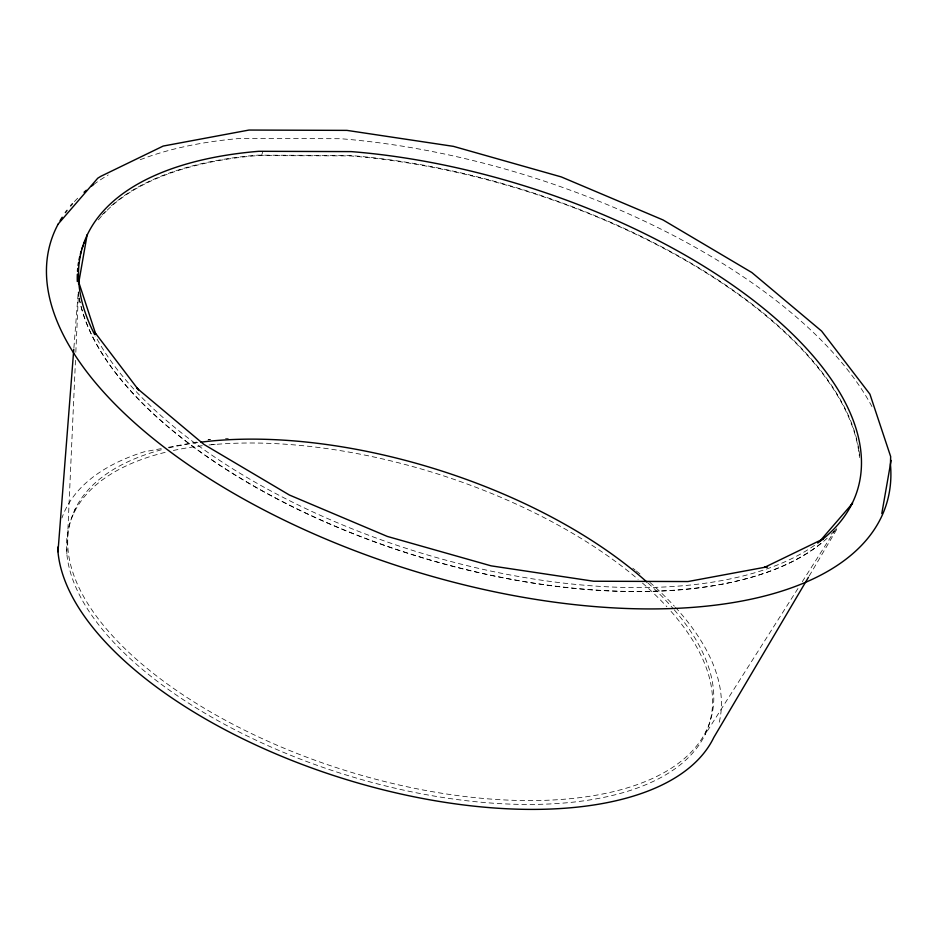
<?xml version="1.0" encoding="UTF-8"?>
<svg xmlns="http://www.w3.org/2000/svg" width="938" height="938" viewBox="0 0 938 938"><rect width="100%" height="100%" fill="white"/><g stroke="black" fill="none" stroke-linecap="round" stroke-linejoin="round"><path stroke-width="0.7" stroke-dasharray="4.69 3.52" d="M66.821 553.666L75.509 359.571M75.826 352.278L78.511 292.445M73.903 347.787L78.217 292.422M73.938 512.934L75.157 509.064M261.679 155.18L262.898 151.311M706.337 730.655L705.118 734.524L798.355 587.88M809.177 576.038L836.766 529.349M802.271 581.724L834.398 531.201M161.207 448.645L144.218 451.799A344.258 161.617 17.5 0 0 61.943 517.964M168.277 447.332L196.605 442.079M207.931 439.969L210.44 439.512L207.568 439.5M211.296 444.413L215.212 444.424M814.559 545.33A406.072 190.637 17.5 0 1 431.011 555.976A406.072 190.637 17.5 0 1 95.418 336.015M671.033 611.388A335.089 157.314 17.5 0 1 570.855 802.389A335.089 157.314 17.5 0 1 138.144 665.734A335.089 157.314 17.5 0 1 166.448 452.046M173.366 450.475A335.089 157.314 17.5 0 1 202.819 445.656M208.986 444.987A335.089 157.314 17.5 0 1 638.11 579.309M642.483 583.084A335.089 157.314 17.5 0 1 666.906 606.792M225.507 438.538A344.258 161.617 17.5 0 1 228.309 438.409M632.787 568.194A344.258 161.617 17.5 0 1 635.143 570.058M636.316 570.996A344.258 161.617 17.5 0 1 640.935 574.748M649.835 582.334A344.258 161.617 17.5 0 1 674.375 606.194M675.43 607.343A344.258 161.617 17.5 0 1 718.438 725.309M836.532 528.704A406.072 190.637 17.5 0 1 831.525 534.062M827.199 538.189A406.072 190.637 17.5 0 1 407.268 552.951A406.072 190.637 17.5 0 1 79.155 298.178M78.909 296.83A406.072 190.637 17.5 0 1 78.112 291.495M101.949 215.119A406.072 190.637 17.5 0 1 104.95 211.906M111.434 205.715A406.072 190.637 17.5 0 1 257.504 155.169L350.015 155.474A406.072 190.637 17.5 0 1 858.821 449.419M859.032 450.756A406.072 190.637 17.5 0 1 859.7 456.056M674.258 609.829A335.089 157.314 17.5 0 1 571.348 798.59A335.089 157.314 17.5 0 1 140.864 663.166A335.089 157.314 17.5 0 1 163.622 449.196M169.039 447.86A335.089 157.314 17.5 0 1 197.953 442.56M647.959 583.002A335.089 157.314 17.5 0 1 673.261 608.68M834.245 531.037A405.791 190.508 17.5 0 1 831.185 534.226M821.09 543.301A405.791 190.508 17.5 0 1 405.462 552.529A405.791 190.508 17.5 0 1 80.48 303.924M80.164 302.552A405.791 190.508 17.5 0 1 78.288 291.824M98.373 219.891A405.791 190.508 17.5 0 1 106.146 211.238M107.202 210.182A405.791 190.508 17.5 0 1 257.563 155.591L350.015 155.896A405.791 190.508 17.5 0 1 859.478 457.58M74.43 201.564A437.94 205.598 17.5 0 1 78.534 197.343M93.624 184.563A437.94 205.598 17.5 0 1 108.245 174.949M140.184 159.73A437.94 205.598 17.5 0 1 240.843 138.378L340.611 138.718A437.94 205.598 17.5 0 1 873.255 409.05"/><path stroke-width="1.41" d="M57.98 551.743L73.785 349.241M57.91 224.334L97.763 178.197L100.905 176.274L163.2 146.058L249.004 130.054L346.943 130.382L453.441 146.363L561.252 176.907L663.037 219.949L751.83 272.524L821.606 331.079L869.925 394.171L890.666 456.56L890.443 464.298A437.94 205.598 17.5 0 1 428.924 575.475A437.94 205.598 17.5 0 1 58.039 224.323M78.522 283.991L87.164 234.606M881.802 513.578L891.1 460.406M808.439 577.304L713.759 737.549A344.258 161.617 17.5 0 1 357.061 782.749A344.258 161.617 17.5 0 1 57.687 547.171M850.18 506.637L852.419 502.85M819.718 541.367L852.56 503.307M823.47 538.799L764.435 567.42L767.542 566.763L687.941 581.548L593.66 581.232L491.137 565.849L387.359 536.442L289.385 495.018L203.909 444.401L136.737 388.039L138.707 390.126L94.797 332.333M78.088 280.145L95.735 334.151M817.725 543.067A406.072 190.637 17.5 0 0 769.195 313.046A406.072 190.637 17.5 0 0 351.234 151.604L258.724 151.299A406.072 190.637 17.5 0 0 78.898 283.686M94.679 334.62A406.072 190.637 17.5 0 1 79.027 285M200.978 442.161A335.089 157.314 17.5 0 1 646.903 582.052M77.315 281.599A406.072 190.637 17.5 0 1 77.35 274.213M77.514 271.293A406.072 190.637 17.5 0 1 77.76 268.385M78.112 265.501A406.072 190.637 17.5 0 1 78.534 262.64M79.062 259.803A406.072 190.637 17.5 0 1 79.66 256.989M80.363 254.198A406.072 190.637 17.5 0 1 81.137 251.454M82.005 248.722A406.072 190.637 17.5 0 1 82.966 246.037M83.998 243.388A406.072 190.637 17.5 0 1 85.112 240.773M60.044 220.758A437.94 205.598 17.5 0 1 62.201 217.241M65.343 212.633A437.94 205.598 17.5 0 1 67.02 210.358M70.585 205.903A437.94 205.598 17.5 0 1 72.472 203.722M84.033 192.243A437.94 205.598 17.5 0 1 86.343 190.273M91.138 186.428A437.94 205.598 17.5 0 1 93.624 184.563"/></g></svg>
